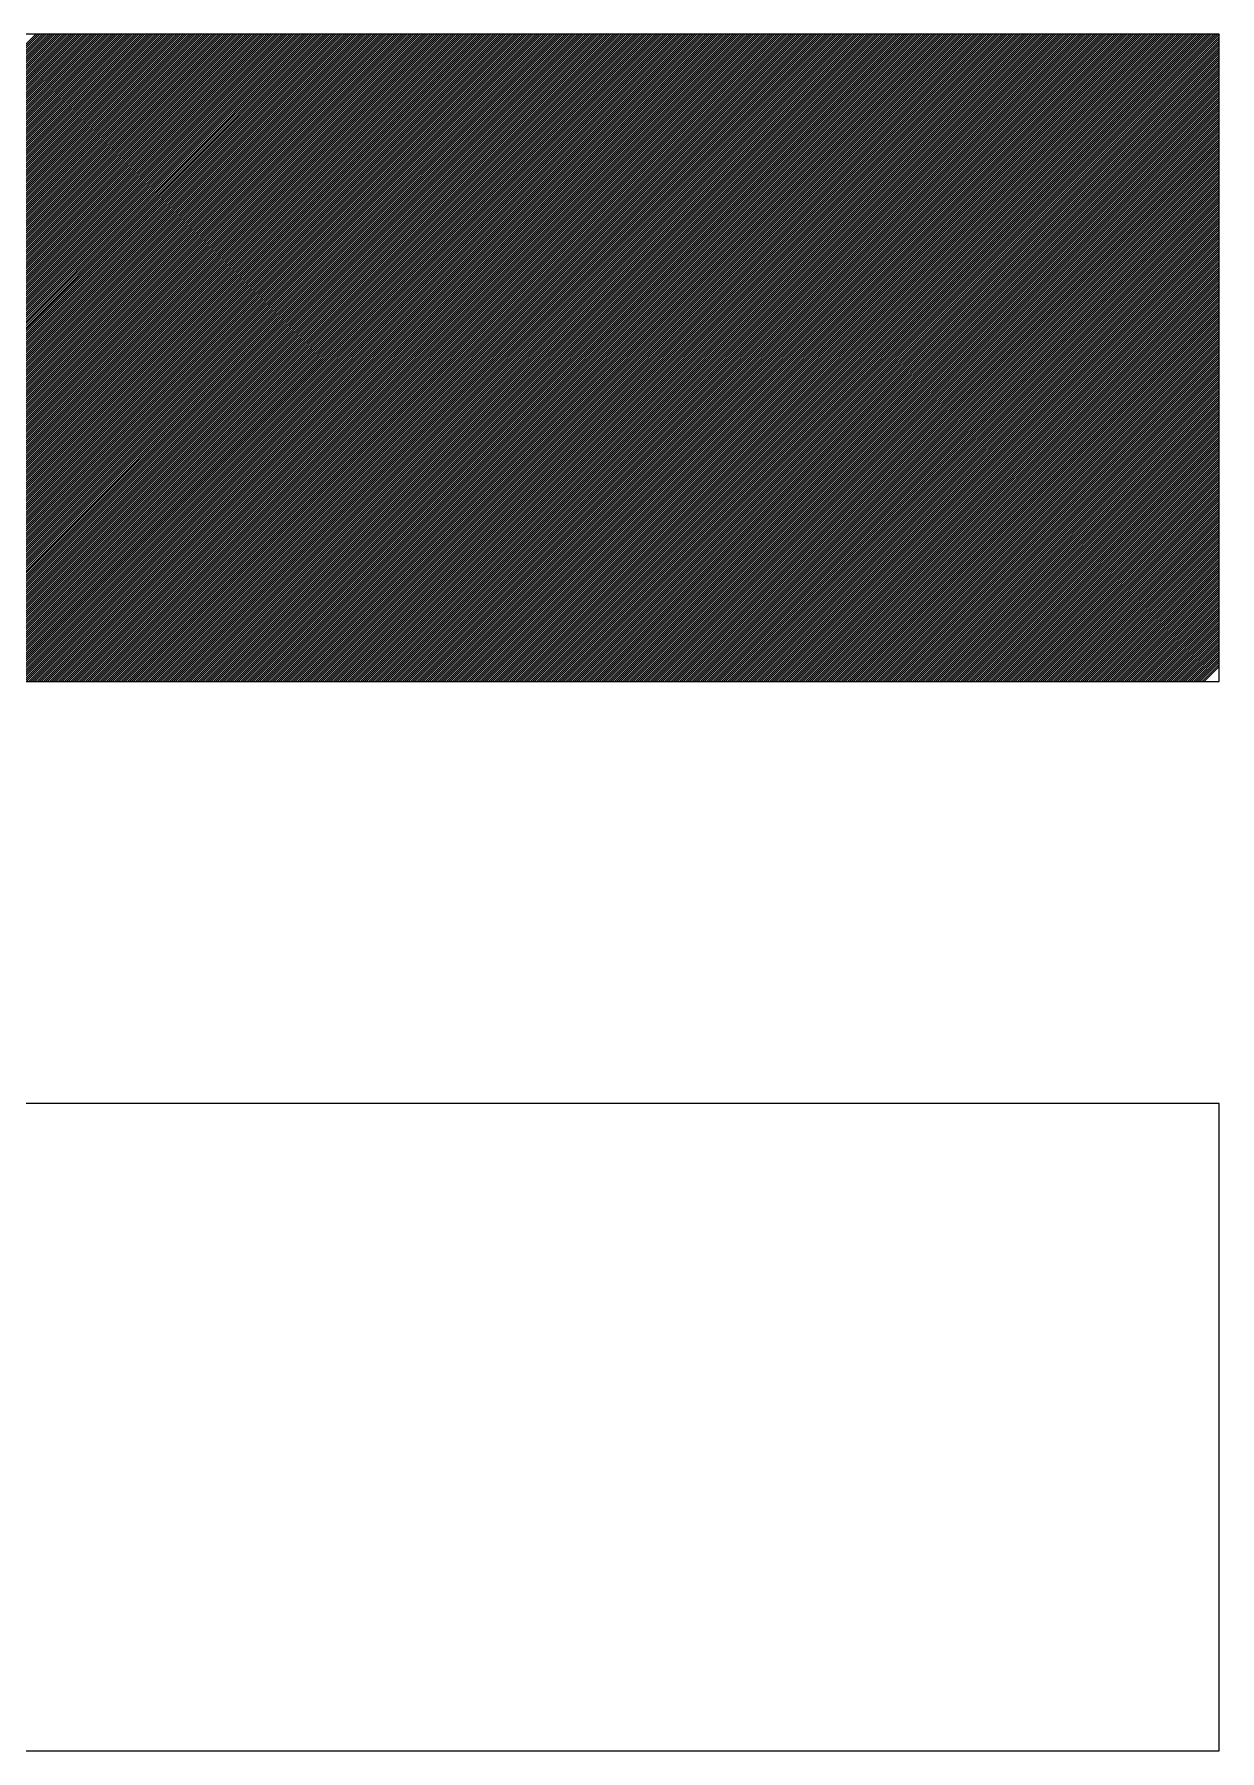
# Model space of a CAD drawing. Extents: x 0 to 119, y 0 to 84.
# Drawn here: x 110.645 to 111.444, y 56.696 to 57.853 of the extents above; entities that cross this region are included whole.
import ezdxf

# ---------------------------------------------------------------- set-up
doc = ezdxf.new("R2010")
doc.units = 0
doc.header["$MEASUREMENT"] = 0
doc.layers.add('3', color=7, linetype='CONTINUOUS')
doc.layers.add('62', color=7, linetype='CONTINUOUS')

msp = doc.modelspace()

# ---------------------------------------------------------------- linework, layer by layer
at = {"layer": '3', "color": 7, "linetype": 'Continuous'}
for p, q in [((110.210201, 57.416446), (110.646303, 57.852548)), ((110.211615, 57.416446), (110.647717, 57.852548)), ((110.213029, 57.416446), (110.649131, 57.852548)), ((110.214443, 57.416446), (110.650545, 57.852548)), ((110.215858, 57.416446), (110.65196, 57.852548)), ((110.217272, 57.416446), (110.653374, 57.852548)), ((110.218686, 57.416446), (110.654788, 57.852548)), ((110.2201, 57.416446), (110.656202, 57.852548)), ((110.221514, 57.416446), (110.657616, 57.852548)), ((110.222929, 57.416446), (110.659031, 57.852548)), ((110.224343, 57.416446), (110.660445, 57.852548)), ((110.225757, 57.416446), (110.661859, 57.852548)), ((110.227171, 57.416446), (110.663273, 57.852548)), ((110.228586, 57.416446), (110.664688, 57.852548)), ((110.23, 57.416446), (110.666102, 57.852548)), ((110.231414, 57.416446), (110.667516, 57.852548)), ((110.232828, 57.416446), (110.66893, 57.852548)), ((110.234242, 57.416446), (110.670344, 57.852548)), ((110.235657, 57.416446), (110.671759, 57.852548)), ((110.237071, 57.416446), (110.673173, 57.852548)), ((110.238485, 57.416446), (110.674587, 57.852548)), ((110.239899, 57.416446), (110.676001, 57.852548)), ((110.241313, 57.416446), (110.677415, 57.852548)), ((110.242728, 57.416446), (110.67883, 57.852548)), ((110.244142, 57.416446), (110.680244, 57.852548)), ((110.245556, 57.416446), (110.681658, 57.852548)), ((110.24697, 57.416446), (110.683072, 57.852548)), ((110.248385, 57.416446), (110.684487, 57.852548)), ((110.249799, 57.416446), (110.685901, 57.852548)), ((110.251213, 57.416446), (110.687315, 57.852548)), ((110.252627, 57.416446), (110.688729, 57.852548)), ((110.254041, 57.416446), (110.690143, 57.852548)), ((110.255456, 57.416446), (110.691558, 57.852548)), ((110.25687, 57.416446), (110.692972, 57.852548)), ((110.258284, 57.416446), (110.694386, 57.852548)), ((110.259698, 57.416446), (110.6958, 57.852548)), ((110.261112, 57.416446), (110.697214, 57.852548)), ((110.262527, 57.416446), (110.698629, 57.852548)), ((110.263941, 57.416446), (110.700043, 57.852548)), ((110.265355, 57.416446), (110.701457, 57.852548)), ((110.266769, 57.416446), (110.702871, 57.852548)), ((110.268183, 57.416446), (110.704285, 57.852548)), ((110.269598, 57.416446), (110.7057, 57.852548)), ((110.271012, 57.416446), (110.707114, 57.852548)), ((110.272426, 57.416446), (110.708528, 57.852548)), ((110.27384, 57.416446), (110.709942, 57.852548)), ((110.275255, 57.416446), (110.711357, 57.852548)), ((110.276669, 57.416446), (110.712771, 57.852548)), ((110.278083, 57.416446), (110.714185, 57.852548)), ((110.279497, 57.416446), (110.715599, 57.852548)), ((110.280911, 57.416446), (110.717013, 57.852548)), ((110.282326, 57.416446), (110.718428, 57.852548)), ((110.28374, 57.416446), (110.719842, 57.852548)), ((110.285154, 57.416446), (110.721256, 57.852548)), ((110.286568, 57.416446), (110.72267, 57.852548)), ((110.287982, 57.416446), (110.724084, 57.852548)), ((110.289397, 57.416446), (110.725499, 57.852548)), ((110.290811, 57.416446), (110.726913, 57.852548)), ((110.292225, 57.416446), (110.728327, 57.852548)), ((110.293639, 57.416446), (110.729741, 57.852548)), ((110.295054, 57.416446), (110.731156, 57.852548)), ((110.296468, 57.416446), (110.73257, 57.852548)), ((110.297882, 57.416446), (110.733984, 57.852548)), ((110.299296, 57.416446), (110.735398, 57.852548)), ((110.30071, 57.416446), (110.736812, 57.852548)), ((110.302125, 57.416446), (110.738227, 57.852548)), ((110.303539, 57.416446), (110.739641, 57.852548)), ((110.304953, 57.416446), (110.741055, 57.852548)), ((110.306367, 57.416446), (110.742469, 57.852548)), ((110.307781, 57.416446), (110.743883, 57.852548)), ((110.309196, 57.416446), (110.745298, 57.852548)), ((110.31061, 57.416446), (110.746712, 57.852548)), ((110.312024, 57.416446), (110.748126, 57.852548)), ((110.313438, 57.416446), (110.74954, 57.852548)), ((110.314853, 57.416446), (110.750955, 57.852548)), ((110.316267, 57.416446), (110.752369, 57.852548)), ((110.317681, 57.416446), (110.753783, 57.852548)), ((110.319095, 57.416446), (110.755197, 57.852548)), ((110.320509, 57.416446), (110.756611, 57.852548)), ((110.321924, 57.416446), (110.758026, 57.852548)), ((110.323338, 57.416446), (110.75944, 57.852548)), ((110.324752, 57.416446), (110.760854, 57.852548)), ((110.326166, 57.416446), (110.762268, 57.852548)), ((110.32758, 57.416446), (110.763682, 57.852548)), ((110.328995, 57.416446), (110.765097, 57.852548)), ((110.330409, 57.416446), (110.766511, 57.852548)), ((110.331823, 57.416446), (110.767925, 57.852548)), ((110.333237, 57.416446), (110.769339, 57.852548)), ((110.334652, 57.416446), (110.770754, 57.852548)), ((110.336066, 57.416446), (110.772168, 57.852548)), ((110.33748, 57.416446), (110.773582, 57.852548)), ((110.338894, 57.416446), (110.774996, 57.852548)), ((110.340308, 57.416446), (110.77641, 57.852548)), ((110.341723, 57.416446), (110.777825, 57.852548)), ((110.343137, 57.416446), (110.779239, 57.852548)), ((110.344551, 57.416446), (110.780653, 57.852548)), ((110.345965, 57.416446), (110.782067, 57.852548)), ((110.347379, 57.416446), (110.783481, 57.852548)), ((110.348794, 57.416446), (110.784896, 57.852548)), ((110.350208, 57.416446), (110.78631, 57.852548)), ((110.351622, 57.416446), (110.787724, 57.852548)), ((110.353036, 57.416446), (110.789138, 57.852548)), ((110.354451, 57.416446), (110.790553, 57.852548)), ((110.355865, 57.416446), (110.791967, 57.852548)), ((110.357279, 57.416446), (110.793381, 57.852548)), ((110.358693, 57.416446), (110.794795, 57.852548)), ((110.360107, 57.416446), (110.796209, 57.852548)), ((110.361522, 57.416446), (110.797624, 57.852548)), ((110.362936, 57.416446), (110.799038, 57.852548)), ((110.36435, 57.416446), (110.800452, 57.852548)), ((110.365764, 57.416446), (110.801866, 57.852548)), ((110.367178, 57.416446), (110.80328, 57.852548)), ((110.368593, 57.416446), (110.804695, 57.852548)), ((110.370007, 57.416446), (110.806109, 57.852548)), ((110.371421, 57.416446), (110.807523, 57.852548)), ((110.372835, 57.416446), (110.808937, 57.852548)), ((110.37425, 57.416446), (110.810352, 57.852548)), ((110.375664, 57.416446), (110.811766, 57.852548)), ((110.377078, 57.416446), (110.81318, 57.852548)), ((110.378492, 57.416446), (110.814594, 57.852548)), ((110.379906, 57.416446), (110.816008, 57.852548)), ((110.381321, 57.416446), (110.817423, 57.852548)), ((110.382735, 57.416446), (110.818837, 57.852548)), ((110.384149, 57.416446), (110.820251, 57.852548)), ((110.385563, 57.416446), (110.821665, 57.852548)), ((110.386977, 57.416446), (110.823079, 57.852548)), ((110.388392, 57.416446), (110.824494, 57.852548)), ((110.389806, 57.416446), (110.825908, 57.852548)), ((110.39122, 57.416446), (110.827322, 57.852548)), ((110.392634, 57.416446), (110.828736, 57.852548)), ((110.394049, 57.416446), (110.830151, 57.852548)), ((110.395463, 57.416446), (110.831565, 57.852548)), ((110.396877, 57.416446), (110.832979, 57.852548)), ((110.398291, 57.416446), (110.834393, 57.852548)), ((110.399705, 57.416446), (110.835807, 57.852548)), ((110.40112, 57.416446), (110.837222, 57.852548)), ((110.402534, 57.416446), (110.838636, 57.852548)), ((110.403948, 57.416446), (110.84005, 57.852548)), ((110.405362, 57.416446), (110.841464, 57.852548)), ((110.406776, 57.416446), (110.842878, 57.852548)), ((110.408191, 57.416446), (110.844293, 57.852548)), ((110.409605, 57.416446), (110.845707, 57.852548)), ((110.411019, 57.416446), (110.847121, 57.852548)), ((110.412433, 57.416446), (110.848535, 57.852548)), ((110.413847, 57.416446), (110.849949, 57.852548)), ((110.415262, 57.416446), (110.851364, 57.852548)), ((110.416676, 57.416446), (110.852778, 57.852548)), ((110.41809, 57.416446), (110.854192, 57.852548)), ((110.419504, 57.416446), (110.855606, 57.852548)), ((110.420919, 57.416446), (110.857021, 57.852548)), ((110.422333, 57.416446), (110.858435, 57.852548)), ((110.423747, 57.416446), (110.859849, 57.852548)), ((110.425161, 57.416446), (110.861263, 57.852548)), ((110.426575, 57.416446), (110.862677, 57.852548)), ((110.42799, 57.416446), (110.864092, 57.852548)), ((110.429404, 57.416446), (110.865506, 57.852548)), ((110.430818, 57.416446), (110.86692, 57.852548)), ((110.432232, 57.416446), (110.868334, 57.852548)), ((110.433646, 57.416446), (110.869748, 57.852548)), ((110.435061, 57.416446), (110.871163, 57.852548)), ((110.436475, 57.416446), (110.872577, 57.852548)), ((110.437889, 57.416446), (110.873991, 57.852548)), ((110.439303, 57.416446), (110.875405, 57.852548)), ((110.440718, 57.416446), (110.87682, 57.852548)), ((110.442132, 57.416446), (110.878234, 57.852548)), ((110.443546, 57.416446), (110.879648, 57.852548)), ((110.44496, 57.416446), (110.881062, 57.852548)), ((110.446374, 57.416446), (110.882476, 57.852548)), ((110.447789, 57.416446), (110.883891, 57.852548)), ((110.449203, 57.416446), (110.885305, 57.852548)), ((110.450617, 57.416446), (110.886719, 57.852548)), ((110.452031, 57.416446), (110.888133, 57.852548)), ((110.453445, 57.416446), (110.889547, 57.852548)), ((110.45486, 57.416446), (110.890962, 57.852548)), ((110.456274, 57.416446), (110.892376, 57.852548)), ((110.457688, 57.416446), (110.89379, 57.852548)), ((110.459102, 57.416446), (110.895204, 57.852548)), ((110.460517, 57.416446), (110.896619, 57.852548)), ((110.461931, 57.416446), (110.898033, 57.852548)), ((110.463345, 57.416446), (110.899447, 57.852548)), ((110.464759, 57.416446), (110.900861, 57.852548)), ((110.466173, 57.416446), (110.902275, 57.852548)), ((110.467588, 57.416446), (110.90369, 57.852548)), ((110.469002, 57.416446), (110.905104, 57.852548)), ((110.470416, 57.416446), (110.906518, 57.852548)), ((110.47183, 57.416446), (110.907932, 57.852548)), ((110.473244, 57.416446), (110.909346, 57.852548)), ((110.474659, 57.416446), (110.910761, 57.852548)), ((110.476073, 57.416446), (110.912175, 57.852548)), ((110.477487, 57.416446), (110.913589, 57.852548)), ((110.478901, 57.416446), (110.915003, 57.852548)), ((110.480316, 57.416446), (110.916418, 57.852548)), ((110.48173, 57.416446), (110.917832, 57.852548)), ((110.483144, 57.416446), (110.919246, 57.852548)), ((110.484558, 57.416446), (110.92066, 57.852548)), ((110.485972, 57.416446), (110.922074, 57.852548)), ((110.487387, 57.416446), (110.923489, 57.852548)), ((110.488801, 57.416446), (110.924903, 57.852548)), ((110.490215, 57.416446), (110.926317, 57.852548)), ((110.491629, 57.416446), (110.927731, 57.852548)), ((110.493043, 57.416446), (110.929145, 57.852548)), ((110.494458, 57.416446), (110.93056, 57.852548)), ((110.495872, 57.416446), (110.931974, 57.852548)), ((110.497286, 57.416446), (110.933388, 57.852548)), ((110.4987, 57.416446), (110.934802, 57.852548)), ((110.500115, 57.416446), (110.936217, 57.852548)), ((110.501529, 57.416446), (110.937631, 57.852548)), ((110.502943, 57.416446), (110.939045, 57.852548)), ((110.504357, 57.416446), (110.940459, 57.852548)), ((110.505771, 57.416446), (110.941873, 57.852548)), ((110.507186, 57.416446), (110.943288, 57.852548)), ((110.5086, 57.416446), (110.944702, 57.852548)), ((110.510014, 57.416446), (110.946116, 57.852548)), ((110.511428, 57.416446), (110.94753, 57.852548)), ((110.512842, 57.416446), (110.948944, 57.852548)), ((110.514257, 57.416446), (110.950359, 57.852548)), ((110.515671, 57.416446), (110.951773, 57.852548)), ((110.517085, 57.416446), (110.953187, 57.852548)), ((110.518499, 57.416446), (110.954601, 57.852548)), ((110.519914, 57.416446), (110.956016, 57.852548)), ((110.521328, 57.416446), (110.95743, 57.852548)), ((110.522742, 57.416446), (110.958844, 57.852548)), ((110.524156, 57.416446), (110.960258, 57.852548)), ((110.52557, 57.416446), (110.961672, 57.852548)), ((110.526985, 57.416446), (110.963087, 57.852548)), ((110.528399, 57.416446), (110.964501, 57.852548)), ((110.529813, 57.416446), (110.965915, 57.852548)), ((110.531227, 57.416446), (110.967329, 57.852548)), ((110.532641, 57.416446), (110.968743, 57.852548)), ((110.534056, 57.416446), (110.970158, 57.852548)), ((110.53547, 57.416446), (110.971572, 57.852548)), ((110.536884, 57.416446), (110.972986, 57.852548)), ((110.538298, 57.416446), (110.9744, 57.852548)), ((110.539712, 57.416446), (110.975814, 57.852548)), ((110.541127, 57.416446), (110.977229, 57.852548)), ((110.542541, 57.416446), (110.978643, 57.852548)), ((110.543955, 57.416446), (110.980057, 57.852548)), ((110.545369, 57.416446), (110.981471, 57.852548)), ((110.546784, 57.416446), (110.982886, 57.852548)), ((110.548198, 57.416446), (110.9843, 57.852548)), ((110.549612, 57.416446), (110.985714, 57.852548)), ((110.551026, 57.416446), (110.987128, 57.852548)), ((110.55244, 57.416446), (110.988542, 57.852548)), ((110.553855, 57.416446), (110.989957, 57.852548)), ((110.555269, 57.416446), (110.991371, 57.852548)), ((110.556683, 57.416446), (110.992785, 57.852548)), ((110.558097, 57.416446), (110.994199, 57.852548)), ((110.559511, 57.416446), (110.995613, 57.852548)), ((110.560926, 57.416446), (110.997028, 57.852548)), ((110.56234, 57.416446), (110.998442, 57.852548)), ((110.563754, 57.416446), (110.999856, 57.852548)), ((110.565168, 57.416446), (111.00127, 57.852548)), ((110.566583, 57.416446), (111.002685, 57.852548)), ((110.567997, 57.416446), (111.004099, 57.852548)), ((110.569411, 57.416446), (111.005513, 57.852548)), ((110.570825, 57.416446), (111.006927, 57.852548)), ((110.572239, 57.416446), (111.008341, 57.852548)), ((110.573654, 57.416446), (111.009756, 57.852548)), ((110.575068, 57.416446), (111.01117, 57.852548)), ((110.576482, 57.416446), (111.012584, 57.852548)), ((110.577896, 57.416446), (111.013998, 57.852548)), ((110.57931, 57.416446), (111.015412, 57.852548)), ((110.580725, 57.416446), (111.016827, 57.852548)), ((110.582139, 57.416446), (111.018241, 57.852548)), ((110.583553, 57.416446), (111.019655, 57.852548)), ((110.584967, 57.416446), (111.021069, 57.852548)), ((110.586382, 57.416446), (111.022484, 57.852548)), ((110.587796, 57.416446), (111.023898, 57.852548)), ((110.58921, 57.416446), (111.025312, 57.852548)), ((110.590624, 57.416446), (111.026726, 57.852548)), ((110.592038, 57.416446), (111.02814, 57.852548)), ((110.593453, 57.416446), (111.029555, 57.852548)), ((110.594867, 57.416446), (111.030969, 57.852548)), ((110.596281, 57.416446), (111.032383, 57.852548)), ((110.597695, 57.416446), (111.033797, 57.852548)), ((110.599109, 57.416446), (111.035211, 57.852548)), ((110.600524, 57.416446), (111.036626, 57.852548)), ((110.601938, 57.416446), (111.03804, 57.852548)), ((110.603352, 57.416446), (111.039454, 57.852548)), ((110.604766, 57.416446), (111.040868, 57.852548)), ((110.606181, 57.416446), (111.042283, 57.852548)), ((110.607595, 57.416446), (111.043697, 57.852548)), ((110.609009, 57.416446), (111.045111, 57.852548)), ((110.610423, 57.416446), (111.046525, 57.852548)), ((110.611837, 57.416446), (111.047939, 57.852548)), ((110.613252, 57.416446), (111.049354, 57.852548)), ((110.614666, 57.416446), (111.050768, 57.852548)), ((110.61608, 57.416446), (111.052182, 57.852548)), ((110.617494, 57.416446), (111.053596, 57.852548)), ((110.618908, 57.416446), (111.05501, 57.852548)), ((110.620323, 57.416446), (111.056425, 57.852548)), ((110.621737, 57.416446), (111.057839, 57.852548)), ((110.623151, 57.416446), (111.059253, 57.852548)), ((110.624565, 57.416446), (111.060667, 57.852548)), ((110.62598, 57.416446), (111.062082, 57.852548)), ((110.627394, 57.416446), (111.063496, 57.852548)), ((110.628808, 57.416446), (111.06491, 57.852548)), ((110.630222, 57.416446), (111.066324, 57.852548)), ((110.631636, 57.416446), (111.067738, 57.852548)), ((110.633051, 57.416446), (111.069153, 57.852548)), ((110.634465, 57.416446), (111.070567, 57.852548)), ((110.635879, 57.416446), (111.071981, 57.852548)), ((110.637293, 57.416446), (111.073395, 57.852548)), ((110.638707, 57.416446), (111.074809, 57.852548)), ((110.640122, 57.416446), (111.076224, 57.852548)), ((110.641536, 57.416446), (111.077638, 57.852548)), ((110.64295, 57.416446), (111.079052, 57.852548)), ((110.644364, 57.416446), (111.080466, 57.852548)), ((110.645779, 57.416446), (111.081881, 57.852548)), ((110.647193, 57.416446), (111.083295, 57.852548)), ((110.648607, 57.416446), (111.084709, 57.852548)), ((110.650021, 57.416446), (111.086123, 57.852548)), ((110.651435, 57.416446), (111.087537, 57.852548)), ((110.65285, 57.416446), (111.088952, 57.852548)), ((110.654264, 57.416446), (111.090366, 57.852548)), ((110.655678, 57.416446), (111.09178, 57.852548)), ((110.657092, 57.416446), (111.093194, 57.852548)), ((110.658506, 57.416446), (111.094608, 57.852548)), ((110.659921, 57.416446), (111.096023, 57.852548)), ((110.661335, 57.416446), (111.097437, 57.852548)), ((110.662749, 57.416446), (111.098851, 57.852548)), ((110.664163, 57.416446), (111.100265, 57.852548)), ((110.665578, 57.416446), (111.10168, 57.852548)), ((110.666992, 57.416446), (111.103094, 57.852548)), ((110.668406, 57.416446), (111.104508, 57.852548)), ((110.66982, 57.416446), (111.105922, 57.852548)), ((110.671234, 57.416446), (111.107336, 57.852548)), ((110.672649, 57.416446), (111.108751, 57.852548)), ((110.674063, 57.416446), (111.110165, 57.852548)), ((110.675477, 57.416446), (111.111579, 57.852548)), ((110.676891, 57.416446), (111.112993, 57.852548)), ((110.678305, 57.416446), (111.114407, 57.852548)), ((110.67972, 57.416446), (111.115822, 57.852548)), ((110.681134, 57.416446), (111.117236, 57.852548)), ((110.682548, 57.416446), (111.11865, 57.852548)), ((110.683962, 57.416446), (111.120064, 57.852548)), ((110.685376, 57.416446), (111.121478, 57.852548)), ((110.686791, 57.416446), (111.122893, 57.852548)), ((110.688205, 57.416446), (111.124307, 57.852548)), ((110.689619, 57.416446), (111.125721, 57.852548)), ((110.691033, 57.416446), (111.127135, 57.852548)), ((110.692448, 57.416446), (111.12855, 57.852548)), ((110.693862, 57.416446), (111.129964, 57.852548)), ((110.695276, 57.416446), (111.131378, 57.852548)), ((110.69669, 57.416446), (111.132792, 57.852548)), ((110.698104, 57.416446), (111.134206, 57.852548)), ((110.699519, 57.416446), (111.135621, 57.852548)), ((110.700933, 57.416446), (111.137035, 57.852548)), ((110.702347, 57.416446), (111.138449, 57.852548)), ((110.703761, 57.416446), (111.139863, 57.852548)), ((110.705175, 57.416446), (111.141277, 57.852548)), ((110.70659, 57.416446), (111.142692, 57.852548)), ((110.708004, 57.416446), (111.144106, 57.852548)), ((110.709418, 57.416446), (111.14552, 57.852548)), ((110.710832, 57.416446), (111.146934, 57.852548)), ((110.712247, 57.416446), (111.148349, 57.852548)), ((110.713661, 57.416446), (111.149763, 57.852548)), ((110.715075, 57.416446), (111.151177, 57.852548)), ((110.716489, 57.416446), (111.152591, 57.852548)), ((110.717903, 57.416446), (111.154005, 57.852548)), ((110.719318, 57.416446), (111.15542, 57.852548)), ((110.720732, 57.416446), (111.156834, 57.852548)), ((110.722146, 57.416446), (111.158248, 57.852548)), ((110.72356, 57.416446), (111.159662, 57.852548)), ((110.724974, 57.416446), (111.161076, 57.852548)), ((110.726389, 57.416446), (111.162491, 57.852548)), ((110.727803, 57.416446), (111.163905, 57.852548)), ((110.729217, 57.416446), (111.165319, 57.852548)), ((110.730631, 57.416446), (111.166733, 57.852548)), ((110.732046, 57.416446), (111.168148, 57.852548)), ((110.73346, 57.416446), (111.169562, 57.852548)), ((110.734874, 57.416446), (111.170976, 57.852548)), ((110.736288, 57.416446), (111.17239, 57.852548)), ((110.737702, 57.416446), (111.173804, 57.852548)), ((110.739117, 57.416446), (111.175219, 57.852548)), ((110.740531, 57.416446), (111.176633, 57.852548)), ((110.741945, 57.416446), (111.178047, 57.852548)), ((110.743359, 57.416446), (111.179461, 57.852548)), ((110.744773, 57.416446), (111.180875, 57.852548)), ((110.746188, 57.416446), (111.18229, 57.852548)), ((110.747602, 57.416446), (111.183704, 57.852548)), ((110.749016, 57.416446), (111.185118, 57.852548)), ((110.75043, 57.416446), (111.186532, 57.852548)), ((110.751845, 57.416446), (111.187947, 57.852548)), ((110.753259, 57.416446), (111.189361, 57.852548)), ((110.754673, 57.416446), (111.190775, 57.852548)), ((110.756087, 57.416446), (111.192189, 57.852548)), ((110.757501, 57.416446), (111.193603, 57.852548)), ((110.758916, 57.416446), (111.195018, 57.852548)), ((110.76033, 57.416446), (111.196432, 57.852548)), ((110.761744, 57.416446), (111.197846, 57.852548)), ((110.763158, 57.416446), (111.19926, 57.852548)), ((110.764572, 57.416446), (111.200674, 57.852548)), ((110.765987, 57.416446), (111.202089, 57.852548)), ((110.767401, 57.416446), (111.203503, 57.852548)), ((110.768815, 57.416446), (111.204917, 57.852548)), ((110.770229, 57.416446), (111.206331, 57.852548)), ((110.771644, 57.416446), (111.207746, 57.852548)), ((110.773058, 57.416446), (111.20916, 57.852548)), ((110.774472, 57.416446), (111.210574, 57.852548)), ((110.775886, 57.416446), (111.211988, 57.852548)), ((110.7773, 57.416446), (111.213402, 57.852548)), ((110.778715, 57.416446), (111.214817, 57.852548)), ((110.780129, 57.416446), (111.216231, 57.852548)), ((110.781543, 57.416446), (111.217645, 57.852548)), ((110.782957, 57.416446), (111.219059, 57.852548)), ((110.784371, 57.416446), (111.220473, 57.852548)), ((110.785786, 57.416446), (111.221888, 57.852548)), ((110.7872, 57.416446), (111.223302, 57.852548)), ((110.788614, 57.416446), (111.224716, 57.852548)), ((110.790028, 57.416446), (111.22613, 57.852548)), ((110.791443, 57.416446), (111.227545, 57.852548)), ((110.792857, 57.416446), (111.228959, 57.852548)), ((110.794271, 57.416446), (111.230373, 57.852548)), ((110.795685, 57.416446), (111.231787, 57.852548)), ((110.797099, 57.416446), (111.233201, 57.852548)), ((110.798514, 57.416446), (111.234616, 57.852548)), ((110.799928, 57.416446), (111.23603, 57.852548)), ((110.801342, 57.416446), (111.237444, 57.852548)), ((110.802756, 57.416446), (111.238858, 57.852548)), ((110.80417, 57.416446), (111.240272, 57.852548)), ((110.805585, 57.416446), (111.241687, 57.852548)), ((110.806999, 57.416446), (111.243101, 57.852548)), ((110.808413, 57.416446), (111.244515, 57.852548)), ((110.809827, 57.416446), (111.245929, 57.852548)), ((110.811242, 57.416446), (111.247344, 57.852548)), ((110.812656, 57.416446), (111.248758, 57.852548)), ((110.81407, 57.416446), (111.250172, 57.852548)), ((110.815484, 57.416446), (111.251586, 57.852548)), ((110.816898, 57.416446), (111.253, 57.852548)), ((110.818313, 57.416446), (111.254415, 57.852548)), ((110.819727, 57.416446), (111.255829, 57.852548)), ((110.821141, 57.416446), (111.257243, 57.852548)), ((110.822555, 57.416446), (111.258657, 57.852548)), ((110.823969, 57.416446), (111.260071, 57.852548)), ((110.825384, 57.416446), (111.261486, 57.852548)), ((110.826798, 57.416446), (111.2629, 57.852548)), ((110.828212, 57.416446), (111.264314, 57.852548)), ((110.829626, 57.416446), (111.265728, 57.852548)), ((110.83104, 57.416446), (111.267142, 57.852548)), ((110.832455, 57.416446), (111.268557, 57.852548)), ((110.833869, 57.416446), (111.269971, 57.852548)), ((110.835283, 57.416446), (111.271385, 57.852548)), ((110.836697, 57.416446), (111.272799, 57.852548)), ((110.838112, 57.416446), (111.274214, 57.852548)), ((110.839526, 57.416446), (111.275628, 57.852548)), ((110.84094, 57.416446), (111.277042, 57.852548)), ((110.842354, 57.416446), (111.278456, 57.852548)), ((110.843768, 57.416446), (111.27987, 57.852548)), ((110.845183, 57.416446), (111.281285, 57.852548)), ((110.846597, 57.416446), (111.282699, 57.852548)), ((110.848011, 57.416446), (111.284113, 57.852548)), ((110.849425, 57.416446), (111.285527, 57.852548)), ((110.850839, 57.416446), (111.286941, 57.852548)), ((110.852254, 57.416446), (111.288356, 57.852548)), ((110.853668, 57.416446), (111.28977, 57.852548)), ((110.855082, 57.416446), (111.291184, 57.852548)), ((110.856496, 57.416446), (111.292598, 57.852548)), ((110.857911, 57.416446), (111.294013, 57.852548)), ((110.859325, 57.416446), (111.295427, 57.852548)), ((110.860739, 57.416446), (111.296841, 57.852548)), ((110.862153, 57.416446), (111.298255, 57.852548)), ((110.863567, 57.416446), (111.299669, 57.852548)), ((110.864982, 57.416446), (111.301084, 57.852548)), ((110.866396, 57.416446), (111.302498, 57.852548)), ((110.86781, 57.416446), (111.303912, 57.852548)), ((110.869224, 57.416446), (111.305326, 57.852548)), ((110.870638, 57.416446), (111.30674, 57.852548)), ((110.872053, 57.416446), (111.308155, 57.852548)), ((110.873467, 57.416446), (111.309569, 57.852548)), ((110.874881, 57.416446), (111.310983, 57.852548)), ((110.876295, 57.416446), (111.312397, 57.852548)), ((110.87771, 57.416446), (111.313812, 57.852548)), ((110.879124, 57.416446), (111.315226, 57.852548)), ((110.880538, 57.416446), (111.31664, 57.852548)), ((110.881952, 57.416446), (111.318054, 57.852548)), ((110.883366, 57.416446), (111.319468, 57.852548)), ((110.884781, 57.416446), (111.320883, 57.852548)), ((110.886195, 57.416446), (111.322297, 57.852548)), ((110.887609, 57.416446), (111.323711, 57.852548)), ((110.889023, 57.416446), (111.325125, 57.852548)), ((110.890437, 57.416446), (111.326539, 57.852548)), ((110.891852, 57.416446), (111.327954, 57.852548)), ((110.893266, 57.416446), (111.329368, 57.852548)), ((110.89468, 57.416446), (111.330782, 57.852548)), ((110.896094, 57.416446), (111.332196, 57.852548)), ((110.897509, 57.416446), (111.333611, 57.852548)), ((110.898923, 57.416446), (111.335025, 57.852548)), ((110.900337, 57.416446), (111.336439, 57.852548)), ((110.901751, 57.416446), (111.337853, 57.852548)), ((110.903165, 57.416446), (111.339267, 57.852548)), ((110.90458, 57.416446), (111.340682, 57.852548)), ((110.905994, 57.416446), (111.342096, 57.852548)), ((110.907408, 57.416446), (111.34351, 57.852548)), ((110.908822, 57.416446), (111.344924, 57.852548)), ((110.910236, 57.416446), (111.346338, 57.852548)), ((110.911651, 57.416446), (111.347753, 57.852548)), ((110.913065, 57.416446), (111.349167, 57.852548)), ((110.914479, 57.416446), (111.350581, 57.852548)), ((110.915893, 57.416446), (111.351995, 57.852548)), ((110.917308, 57.416446), (111.35341, 57.852548)), ((110.918722, 57.416446), (111.354824, 57.852548)), ((110.920136, 57.416446), (111.356238, 57.852548)), ((110.92155, 57.416446), (111.357652, 57.852548)), ((110.922964, 57.416446), (111.359066, 57.852548)), ((110.924379, 57.416446), (111.360481, 57.852548)), ((110.925793, 57.416446), (111.361895, 57.852548)), ((110.927207, 57.416446), (111.363309, 57.852548)), ((110.928621, 57.416446), (111.364723, 57.852548)), ((110.930035, 57.416446), (111.366137, 57.852548)), ((110.93145, 57.416446), (111.367552, 57.852548)), ((110.932864, 57.416446), (111.368966, 57.852548)), ((110.934278, 57.416446), (111.37038, 57.852548)), ((110.935692, 57.416446), (111.371794, 57.852548)), ((110.937107, 57.416446), (111.373209, 57.852548)), ((110.938521, 57.416446), (111.374623, 57.852548)), ((110.939935, 57.416446), (111.376037, 57.852548)), ((110.941349, 57.416446), (111.377451, 57.852548)), ((110.942763, 57.416446), (111.378865, 57.852548)), ((110.944178, 57.416446), (111.38028, 57.852548)), ((110.945592, 57.416446), (111.381694, 57.852548)), ((110.947006, 57.416446), (111.383108, 57.852548)), ((110.94842, 57.416446), (111.384522, 57.852548)), ((110.949834, 57.416446), (111.385936, 57.852548)), ((110.951249, 57.416446), (111.387351, 57.852548)), ((110.952663, 57.416446), (111.388765, 57.852548)), ((110.954077, 57.416446), (111.390179, 57.852548)), ((110.955491, 57.416446), (111.391593, 57.852548)), ((110.956905, 57.416446), (111.393007, 57.852548)), ((110.95832, 57.416446), (111.394422, 57.852548)), ((110.959734, 57.416446), (111.395836, 57.852548)), ((110.961148, 57.416446), (111.39725, 57.852548)), ((110.962562, 57.416446), (111.398664, 57.852548)), ((110.963977, 57.416446), (111.400079, 57.852548)), ((110.965391, 57.416446), (111.401493, 57.852548)), ((110.966805, 57.416446), (111.402907, 57.852548)), ((110.968219, 57.416446), (111.404321, 57.852548)), ((110.969633, 57.416446), (111.405735, 57.852548)), ((110.971048, 57.416446), (111.40715, 57.852548)), ((110.972462, 57.416446), (111.408564, 57.852548)), ((110.973876, 57.416446), (111.409978, 57.852548)), ((110.97529, 57.416446), (111.411392, 57.852548)), ((110.976704, 57.416446), (111.412806, 57.852548)), ((110.978119, 57.416446), (111.414221, 57.852548)), ((110.979533, 57.416446), (111.415635, 57.852548)), ((110.980947, 57.416446), (111.417049, 57.852548)), ((110.982361, 57.416446), (111.418463, 57.852548)), ((110.983776, 57.416446), (111.419878, 57.852548)), ((110.98519, 57.416446), (111.421292, 57.852548)), ((110.986604, 57.416446), (111.422706, 57.852548)), ((110.988018, 57.416446), (111.42412, 57.852548)), ((110.989432, 57.416446), (111.425534, 57.852548)), ((110.990847, 57.416446), (111.426949, 57.852548)), ((110.992261, 57.416446), (111.428363, 57.852548)), ((110.993675, 57.416446), (111.429777, 57.852548)), ((110.995089, 57.416446), (111.431191, 57.852548)), ((110.996503, 57.416446), (111.432605, 57.852548)), ((110.997918, 57.416446), (111.43402, 57.852548)), ((110.999332, 57.416446), (111.435434, 57.852548)), ((111.000746, 57.416446), (111.436848, 57.852548)), ((111.00216, 57.416446), (111.438262, 57.852548)), ((111.003575, 57.416446), (111.439677, 57.852548)), ((111.004989, 57.416446), (111.441091, 57.852548)), ((111.006403, 57.416446), (111.442505, 57.852548)), ((111.007817, 57.416446), (111.443919, 57.852548)), ((111.009231, 57.416446), (111.443621, 57.850835)), ((111.010646, 57.416446), (111.443621, 57.849421)), ((111.01206, 57.416446), (111.443621, 57.848007)), ((111.013474, 57.416446), (111.443621, 57.846593)), ((111.014888, 57.416446), (111.443621, 57.845178)), ((111.016302, 57.416446), (111.443621, 57.843764)), ((111.017717, 57.416446), (111.443621, 57.84235)), ((111.019131, 57.416446), (111.443621, 57.840936)), ((111.020545, 57.416446), (111.443621, 57.839522)), ((111.021959, 57.416446), (111.443621, 57.838107)), ((111.023374, 57.416446), (111.443621, 57.836693)), ((111.024788, 57.416446), (111.443621, 57.835279)), ((111.026202, 57.416446), (111.443621, 57.833865)), ((111.027616, 57.416446), (111.443621, 57.83245)), ((111.02903, 57.416446), (111.443621, 57.831036)), ((111.030445, 57.416446), (111.443621, 57.829622)), ((111.031859, 57.416446), (111.443621, 57.828208)), ((111.033273, 57.416446), (111.443621, 57.826794)), ((111.034687, 57.416446), (111.443621, 57.825379)), ((111.036101, 57.416446), (111.443621, 57.823965)), ((111.037516, 57.416446), (111.443621, 57.822551)), ((111.03893, 57.416446), (111.443621, 57.821137)), ((111.040344, 57.416446), (111.443621, 57.819723)), ((111.041758, 57.416446), (111.443621, 57.818308)), ((111.043173, 57.416446), (111.443621, 57.816894)), ((111.044587, 57.416446), (111.443621, 57.81548)), ((111.046001, 57.416446), (111.443621, 57.814066)), ((111.047415, 57.416446), (111.443621, 57.812651)), ((111.048829, 57.416446), (111.443621, 57.811237)), ((111.050244, 57.416446), (111.443621, 57.809823)), ((111.051658, 57.416446), (111.443621, 57.808409)), ((111.053072, 57.416446), (111.443621, 57.806995)), ((111.054486, 57.416446), (111.443621, 57.80558)), ((111.0559, 57.416446), (111.443621, 57.804166)), ((111.057315, 57.416446), (111.443621, 57.802752)), ((111.058729, 57.416446), (111.443621, 57.801338)), ((111.060143, 57.416446), (111.443621, 57.799924)), ((111.061557, 57.416446), (111.443621, 57.798509)), ((111.062972, 57.416446), (111.443621, 57.797095)), ((111.064386, 57.416446), (111.443621, 57.795681)), ((111.0658, 57.416446), (111.443621, 57.794267)), ((111.067214, 57.416446), (111.443621, 57.792852)), ((111.068628, 57.416446), (111.443621, 57.791438)), ((111.070043, 57.416446), (111.443621, 57.790024)), ((111.071457, 57.416446), (111.443621, 57.78861)), ((111.072871, 57.416446), (111.443621, 57.787196)), ((111.074285, 57.416446), (111.443621, 57.785781)), ((111.075699, 57.416446), (111.443621, 57.784367)), ((111.077114, 57.416446), (111.443621, 57.782953)), ((111.078528, 57.416446), (111.443621, 57.781539)), ((111.079942, 57.416446), (111.443621, 57.780125)), ((111.081356, 57.416446), (111.443621, 57.77871)), ((111.082771, 57.416446), (111.443621, 57.777296)), ((111.084185, 57.416446), (111.443621, 57.775882)), ((111.085599, 57.416446), (111.443621, 57.774468)), ((111.087013, 57.416446), (111.443621, 57.773053)), ((111.088427, 57.416446), (111.443621, 57.771639)), ((111.089842, 57.416446), (111.443621, 57.770225)), ((111.091256, 57.416446), (111.443621, 57.768811)), ((111.09267, 57.416446), (111.443621, 57.767397)), ((111.094084, 57.416446), (111.443621, 57.765982)), ((111.095498, 57.416446), (111.443621, 57.764568)), ((111.096913, 57.416446), (111.443621, 57.763154)), ((111.098327, 57.416446), (111.443621, 57.76174)), ((111.099741, 57.416446), (111.443621, 57.760326)), ((111.101155, 57.416446), (111.443621, 57.758911)), ((111.102569, 57.416446), (111.443621, 57.757497)), ((111.103984, 57.416446), (111.443621, 57.756083)), ((111.105398, 57.416446), (111.443621, 57.754669)), ((111.106812, 57.416446), (111.443621, 57.753254)), ((111.108226, 57.416446), (111.443621, 57.75184)), ((111.109641, 57.416446), (111.443621, 57.750426)), ((111.111055, 57.416446), (111.443621, 57.749012)), ((111.112469, 57.416446), (111.443621, 57.747598)), ((111.113883, 57.416446), (111.443621, 57.746183)), ((111.115297, 57.416446), (111.443621, 57.744769)), ((111.116712, 57.416446), (111.443621, 57.743355)), ((111.118126, 57.416446), (111.443621, 57.741941)), ((111.11954, 57.416446), (111.443621, 57.740527)), ((111.120954, 57.416446), (111.443621, 57.739112)), ((111.122368, 57.416446), (111.443621, 57.737698)), ((111.123783, 57.416446), (111.443621, 57.736284)), ((111.125197, 57.416446), (111.443621, 57.73487)), ((111.126611, 57.416446), (111.443621, 57.733455)), ((111.128025, 57.416446), (111.443621, 57.732041)), ((111.12944, 57.416446), (111.443621, 57.730627)), ((111.130854, 57.416446), (111.443621, 57.729213)), ((111.132268, 57.416446), (111.443621, 57.727799)), ((111.133682, 57.416446), (111.443621, 57.726384)), ((111.135096, 57.416446), (111.443621, 57.72497)), ((111.136511, 57.416446), (111.443621, 57.723556)), ((111.137925, 57.416446), (111.443621, 57.722142)), ((111.139339, 57.416446), (111.443621, 57.720728)), ((111.140753, 57.416446), (111.443621, 57.719313)), ((111.142167, 57.416446), (111.443621, 57.717899)), ((111.143582, 57.416446), (111.443621, 57.716485)), ((111.144996, 57.416446), (111.443621, 57.715071)), ((111.14641, 57.416446), (111.443621, 57.713656)), ((111.147824, 57.416446), (111.443621, 57.712242)), ((111.149239, 57.416446), (111.443621, 57.710828)), ((111.150653, 57.416446), (111.443621, 57.709414)), ((111.152067, 57.416446), (111.443621, 57.708)), ((111.153481, 57.416446), (111.443621, 57.706585)), ((111.154895, 57.416446), (111.443621, 57.705171)), ((111.15631, 57.416446), (111.443621, 57.703757)), ((111.157724, 57.416446), (111.443621, 57.702343)), ((111.159138, 57.416446), (111.443621, 57.700929)), ((111.160552, 57.416446), (111.443621, 57.699514)), ((111.161966, 57.416446), (111.443621, 57.6981)), ((111.163381, 57.416446), (111.443621, 57.696686)), ((111.164795, 57.416446), (111.443621, 57.695272)), ((111.166209, 57.416446), (111.443621, 57.693858)), ((111.167623, 57.416446), (111.443621, 57.692443)), ((111.169038, 57.416446), (111.443621, 57.691029)), ((111.170452, 57.416446), (111.443621, 57.689615)), ((111.171866, 57.416446), (111.443621, 57.688201)), ((111.17328, 57.416446), (111.443621, 57.686786)), ((111.174694, 57.416446), (111.443621, 57.685372)), ((111.176109, 57.416446), (111.443621, 57.683958)), ((111.177523, 57.416446), (111.443621, 57.682544)), ((111.178937, 57.416446), (111.443621, 57.68113)), ((111.180351, 57.416446), (111.443621, 57.679715)), ((111.181765, 57.416446), (111.443621, 57.678301)), ((111.18318, 57.416446), (111.443621, 57.676887)), ((111.184594, 57.416446), (111.443621, 57.675473)), ((111.186008, 57.416446), (111.443621, 57.674059)), ((111.187422, 57.416446), (111.443621, 57.672644)), ((111.188837, 57.416446), (111.443621, 57.67123)), ((111.190251, 57.416446), (111.443621, 57.669816)), ((111.191665, 57.416446), (111.443621, 57.668402)), ((111.193079, 57.416446), (111.443621, 57.666987)), ((111.194493, 57.416446), (111.443621, 57.665573)), ((111.195908, 57.416446), (111.443621, 57.664159)), ((111.197322, 57.416446), (111.443621, 57.662745)), ((111.198736, 57.416446), (111.443621, 57.661331)), ((111.20015, 57.416446), (111.443621, 57.659916)), ((111.201564, 57.416446), (111.443621, 57.658502)), ((111.202979, 57.416446), (111.443621, 57.657088)), ((111.204393, 57.416446), (111.443621, 57.655674)), ((111.205807, 57.416446), (111.443621, 57.65426)), ((111.207221, 57.416446), (111.443621, 57.652845)), ((111.208636, 57.416446), (111.443621, 57.651431)), ((111.21005, 57.416446), (111.443621, 57.650017)), ((111.211464, 57.416446), (111.443621, 57.648603)), ((111.212878, 57.416446), (111.443621, 57.647188)), ((111.214292, 57.416446), (111.443621, 57.645774)), ((111.215707, 57.416446), (111.443621, 57.64436)), ((111.217121, 57.416446), (111.443621, 57.642946)), ((111.218535, 57.416446), (111.443621, 57.641532)), ((111.219949, 57.416446), (111.443621, 57.640117)), ((111.221363, 57.416446), (111.443621, 57.638703)), ((111.222778, 57.416446), (111.443621, 57.637289)), ((111.224192, 57.416446), (111.443621, 57.635875)), ((111.225606, 57.416446), (111.443621, 57.634461)), ((111.22702, 57.416446), (111.443621, 57.633046)), ((111.228435, 57.416446), (111.443621, 57.631632)), ((111.229849, 57.416446), (111.443621, 57.630218)), ((111.231263, 57.416446), (111.443621, 57.628804)), ((111.232677, 57.416446), (111.443621, 57.627389)), ((111.234091, 57.416446), (111.443621, 57.625975)), ((111.235506, 57.416446), (111.443621, 57.624561)), ((111.23692, 57.416446), (111.443621, 57.623147)), ((111.238334, 57.416446), (111.443621, 57.621733)), ((111.239748, 57.416446), (111.443621, 57.620318)), ((111.241162, 57.416446), (111.443621, 57.618904)), ((111.242577, 57.416446), (111.443621, 57.61749)), ((111.243991, 57.416446), (111.443621, 57.616076)), ((111.245405, 57.416446), (111.443621, 57.614662)), ((111.246819, 57.416446), (111.443621, 57.613247)), ((111.248233, 57.416446), (111.443621, 57.611833)), ((111.249648, 57.416446), (111.443621, 57.610419)), ((111.251062, 57.416446), (111.443621, 57.609005)), ((111.252476, 57.416446), (111.443621, 57.60759)), ((111.25389, 57.416446), (111.443621, 57.606176)), ((111.255305, 57.416446), (111.443621, 57.604762)), ((111.256719, 57.416446), (111.443621, 57.603348)), ((111.258133, 57.416446), (111.443621, 57.601934)), ((111.259547, 57.416446), (111.443621, 57.600519)), ((111.260961, 57.416446), (111.443621, 57.599105)), ((111.262376, 57.416446), (111.443621, 57.597691)), ((111.26379, 57.416446), (111.443621, 57.596277)), ((111.265204, 57.416446), (111.443621, 57.594863)), ((111.266618, 57.416446), (111.443621, 57.593448)), ((111.268032, 57.416446), (111.443621, 57.592034)), ((111.269447, 57.416446), (111.443621, 57.59062)), ((111.270861, 57.416446), (111.443621, 57.589206)), ((111.272275, 57.416446), (111.443621, 57.587791)), ((111.273689, 57.416446), (111.443621, 57.586377)), ((111.275104, 57.416446), (111.443621, 57.584963)), ((111.276518, 57.416446), (111.443621, 57.583549)), ((111.277932, 57.416446), (111.443621, 57.582135)), ((111.279346, 57.416446), (111.443621, 57.58072)), ((111.28076, 57.416446), (111.443621, 57.579306)), ((111.282175, 57.416446), (111.443621, 57.577892)), ((111.283589, 57.416446), (111.443621, 57.576478)), ((111.285003, 57.416446), (111.443621, 57.575064)), ((111.286417, 57.416446), (111.443621, 57.573649)), ((111.287831, 57.416446), (111.443621, 57.572235)), ((111.289246, 57.416446), (111.443621, 57.570821)), ((111.29066, 57.416446), (111.443621, 57.569407)), ((111.292074, 57.416446), (111.443621, 57.567992)), ((111.293488, 57.416446), (111.443621, 57.566578)), ((111.294903, 57.416446), (111.443621, 57.565164)), ((111.296317, 57.416446), (111.443621, 57.56375)), ((111.297731, 57.416446), (111.443621, 57.562336)), ((111.299145, 57.416446), (111.443621, 57.560921)), ((111.300559, 57.416446), (111.443621, 57.559507)), ((111.301974, 57.416446), (111.443621, 57.558093)), ((111.303388, 57.416446), (111.443621, 57.556679)), ((111.304802, 57.416446), (111.443621, 57.555265)), ((111.306216, 57.416446), (111.443621, 57.55385)), ((111.30763, 57.416446), (111.443621, 57.552436)), ((111.309045, 57.416446), (111.443621, 57.551022)), ((111.310459, 57.416446), (111.443621, 57.549608)), ((111.311873, 57.416446), (111.443621, 57.548194)), ((111.313287, 57.416446), (111.443621, 57.546779)), ((111.314702, 57.416446), (111.443621, 57.545365)), ((111.316116, 57.416446), (111.443621, 57.543951)), ((111.31753, 57.416446), (111.443621, 57.542537)), ((111.318944, 57.416446), (111.443621, 57.541122)), ((111.320358, 57.416446), (111.443621, 57.539708)), ((111.321773, 57.416446), (111.443621, 57.538294)), ((111.323187, 57.416446), (111.443621, 57.53688)), ((111.324601, 57.416446), (111.443621, 57.535466)), ((111.326015, 57.416446), (111.443621, 57.534051)), ((111.327429, 57.416446), (111.443621, 57.532637)), ((111.328844, 57.416446), (111.443621, 57.531223)), ((111.330258, 57.416446), (111.443621, 57.529809)), ((111.331672, 57.416446), (111.443621, 57.528395)), ((111.333086, 57.416446), (111.443621, 57.52698)), ((111.334501, 57.416446), (111.443621, 57.525566)), ((111.335915, 57.416446), (111.443621, 57.524152)), ((111.337329, 57.416446), (111.443621, 57.522738)), ((111.338743, 57.416446), (111.443621, 57.521323)), ((111.340157, 57.416446), (111.443621, 57.519909)), ((111.341572, 57.416446), (111.443621, 57.518495)), ((111.342986, 57.416446), (111.443621, 57.517081)), ((111.3444, 57.416446), (111.443621, 57.515667)), ((111.345814, 57.416446), (111.443621, 57.514252)), ((111.347228, 57.416446), (111.443621, 57.512838)), ((111.348643, 57.416446), (111.443621, 57.511424)), ((111.350057, 57.416446), (111.443621, 57.51001)), ((111.351471, 57.416446), (111.443621, 57.508596)), ((111.352885, 57.416446), (111.443621, 57.507181)), ((111.3543, 57.416446), (111.443621, 57.505767)), ((111.355714, 57.416446), (111.443621, 57.504353)), ((111.357128, 57.416446), (111.443621, 57.502939)), ((111.358542, 57.416446), (111.443621, 57.501524)), ((111.359956, 57.416446), (111.443621, 57.50011)), ((111.361371, 57.416446), (111.443621, 57.498696)), ((111.362785, 57.416446), (111.443621, 57.497282)), ((111.364199, 57.416446), (111.443621, 57.495868)), ((111.365613, 57.416446), (111.443621, 57.494453)), ((111.367027, 57.416446), (111.443621, 57.493039)), ((111.368442, 57.416446), (111.443621, 57.491625)), ((111.369856, 57.416446), (111.443621, 57.490211)), ((111.37127, 57.416446), (111.443621, 57.488797)), ((111.372684, 57.416446), (111.443621, 57.487382)), ((111.374099, 57.416446), (111.443621, 57.485968)), ((111.375513, 57.416446), (111.443621, 57.484554)), ((111.376927, 57.416446), (111.443621, 57.48314)), ((111.378341, 57.416446), (111.443621, 57.481725)), ((111.379755, 57.416446), (111.443621, 57.480311)), ((111.38117, 57.416446), (111.443621, 57.478897)), ((111.382584, 57.416446), (111.443621, 57.477483)), ((111.383998, 57.416446), (111.443621, 57.476069)), ((111.385412, 57.416446), (111.443621, 57.474654)), ((111.386826, 57.416446), (111.443621, 57.47324)), ((111.388241, 57.416446), (111.443621, 57.471826)), ((111.389655, 57.416446), (111.443621, 57.470412)), ((111.391069, 57.416446), (111.443621, 57.468998)), ((111.392483, 57.416446), (111.443621, 57.467583)), ((111.393897, 57.416446), (111.443621, 57.466169)), ((111.395312, 57.416446), (111.443621, 57.464755)), ((111.396726, 57.416446), (111.443621, 57.463341)), ((111.39814, 57.416446), (111.443621, 57.461926)), ((111.399554, 57.416446), (111.443621, 57.460512)), ((111.400969, 57.416446), (111.443621, 57.459098)), ((111.402383, 57.416446), (111.443621, 57.457684)), ((111.403797, 57.416446), (111.443621, 57.45627)), ((111.405211, 57.416446), (111.443621, 57.454855)), ((111.406625, 57.416446), (111.443621, 57.453441)), ((111.40804, 57.416446), (111.443621, 57.452027)), ((111.409454, 57.416446), (111.443621, 57.450613)), ((111.410868, 57.416446), (111.443621, 57.449199)), ((111.412282, 57.416446), (111.443621, 57.447784)), ((111.413696, 57.416446), (111.443621, 57.44637)), ((111.415111, 57.416446), (111.443621, 57.444956)), ((111.416525, 57.416446), (111.443621, 57.443542)), ((111.417939, 57.416446), (111.443621, 57.442127)), ((111.419353, 57.416446), (111.443621, 57.440713)), ((111.420768, 57.416446), (111.443621, 57.439299)), ((111.422182, 57.416446), (111.443621, 57.437885)), ((111.423596, 57.416446), (111.443621, 57.436471)), ((111.42501, 57.416446), (111.443621, 57.435056)), ((111.426424, 57.416446), (111.443621, 57.433642)), ((111.427839, 57.416446), (111.443621, 57.432228)), ((111.429253, 57.416446), (111.443621, 57.430814)), ((111.430667, 57.416446), (111.443621, 57.4294)), ((111.432081, 57.416446), (111.443621, 57.427985)), ((111.433495, 57.416446), (111.443621, 57.426571))]:
    msp.add_line(p, q, dxfattribs=at)
at = {"layer": '62', "linetype": 'Continuous'}
for p, q in [((111.443621, 57.852548), (110.12888, 57.852548)), ((111.443621, 57.416446), (111.443621, 57.852548)), ((110.12888, 57.416446), (111.443621, 57.416446))]:
    msp.add_line(p, q, dxfattribs=at)
msp.add_lwpolyline([(110.12888, 56.695905), (111.443621, 56.695905), (111.443621, 57.132007), (110.12888, 57.132007), (110.12888, 56.695905)], dxfattribs=at)

doc.saveas('drawing.dxf')
